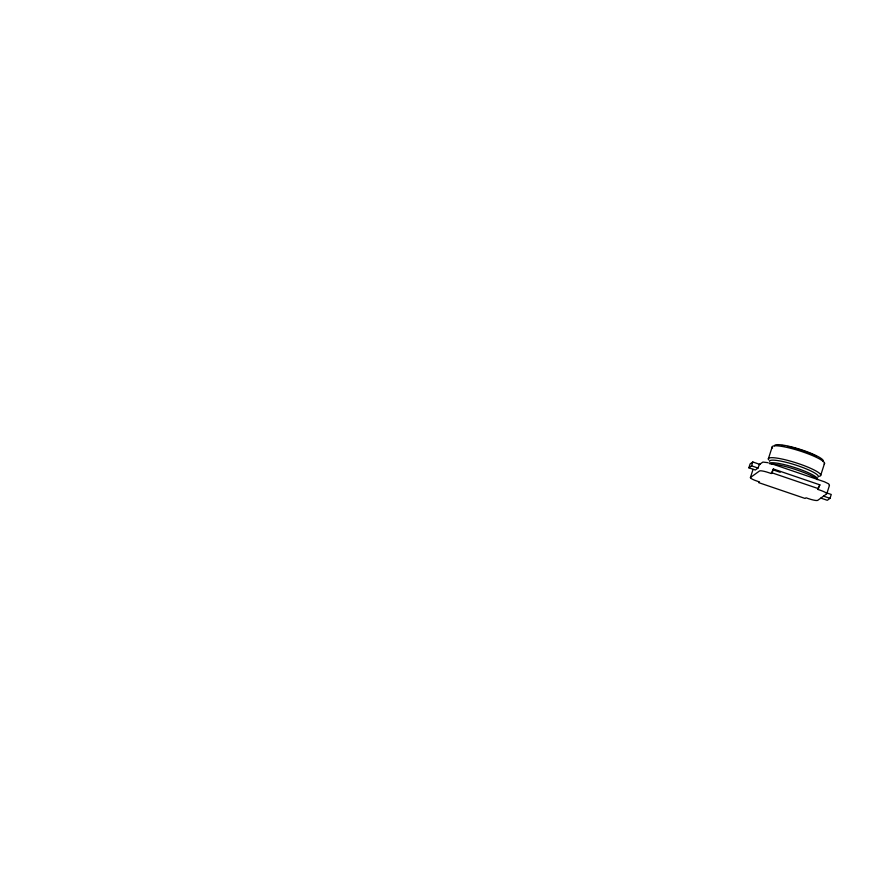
<?xml version="1.0" encoding="UTF-8"?>
<svg xmlns="http://www.w3.org/2000/svg" width="875" height="875" viewBox="0 0 875 875"><rect width="100%" height="100%" fill="white"/><g stroke="black" fill="none" stroke-linecap="round" stroke-linejoin="round"><path stroke-width="1.31" d="M829.445 485.45L828.669 483.864L824.469 481.808L771.4 463.684M759.281 464.581L758.023 468.059L755.322 470.006L748.869 467.808L750.105 463.936L752.806 461.989L760.036 464.45L759.347 464.527L762.902 462.077L768.031 462.678M748.869 467.808L751.57 465.861L752.806 461.989M750.4 477.652L753.047 469.383M768.337 458.948L772.133 447.059M771.214 473.517L773.358 468.989L819.864 484.848L817.72 489.377L820.302 490.262A8.247 1.345 17.7 0 1 826.7 493.872L817.698 500.358A8.247 1.345 17.7 0 1 808.598 498.684L806.017 497.809L805.109 498.455L758.603 482.595L759.5 481.939L756.919 481.064A8.247 1.345 17.7 0 1 750.52 477.444L759.533 470.958A8.247 1.345 17.7 0 1 768.633 472.631L771.214 473.517L772.111 472.861L773.358 468.989M820.761 475.169L824.556 463.28M817.72 489.377L819.864 484.848M826.82 493.664L829.456 485.395M820.848 498.094L827.312 500.292L830.014 498.345L831.25 494.473L826.077 492.713M773.741 470.083L780.205 472.281M751.57 465.861L758.023 468.059M772.111 472.861L818.628 488.731M823.55 496.147L830.014 498.345M769.847 463.87A27.475 4.484 17.7 0 1 794.806 469.263A27.475 4.484 17.7 0 1 817.184 479.259M769.595 461.322A25.55 4.178 17.7 0 1 796.053 465.15A25.55 4.178 17.7 0 1 817.983 477.05M768.753 459.889A27.475 4.484 17.7 0 1 796.786 463.061A27.475 4.484 17.7 0 1 819.197 476.295M769.136 463.258A25.55 4.178 17.7 0 1 797.333 468.431A25.55 4.178 17.7 0 1 817.163 479.642M781.812 445.495A23.363 3.817 17.7 0 1 784.558 445.845M787.741 446.436A23.363 3.817 17.7 0 1 806.509 451.948M807.712 452.408A23.363 3.817 17.7 0 1 815.97 456.061M774.55 445.823A25.55 4.178 17.7 0 1 800.997 449.641A25.55 4.178 17.7 0 1 822.938 461.552M772.538 448A27.475 4.484 17.7 0 1 798.295 450.45A27.475 4.484 17.7 0 1 824.163 463.98"/></g></svg>
